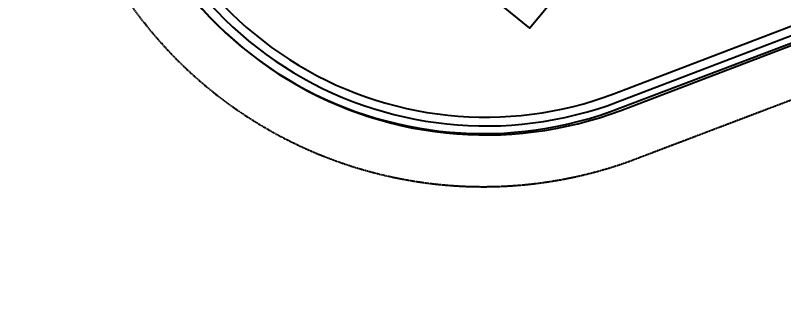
# Model space of a CAD drawing. Header units: millimetres. Extents: x -361681467 to 361175952, y -1292982 to 1550216.
# Drawn here: x -107523 to -98853, y 101906 to 105164 of the extents above; entities that cross this region are included whole.
import ezdxf

# ---------------------------------------------------------------- set-up
doc = ezdxf.new("R2010")
doc.units = ezdxf.units.MM
doc.header["$MEASUREMENT"] = 0
doc.linetypes.add('HIDDEN', pattern=[0.375, 0.25, -0.125])
doc.layers.add('220403_HDN_Penthouse Plan$0$A-DRAIN', color=8, linetype='Continuous')
doc.layers.add('Xref_NT1+NT2_MBDV Cot vach_220729$0$ccu12-Thay', color=7, linetype='Continuous')
doc.layers.add('DO DIEN TICH SAN', color=40, linetype='Continuous', plot=False)
doc.layers.add('KT-Net cat', color=1, linetype='Continuous', lineweight=40)

# ---------------------------------------------------------------- blocks, each defined once
blk = doc.blocks.new('PH6A')
at = {"layer": '220403_HDN_Penthouse Plan$0$A-DRAIN', "extrusion": (1.88087e-06, -2.70486e-06, 1), "elevation": -2.1}
blk.add_lwpolyline([(674461.3, 576146.1), (673534.3, 575826.3), (673351, 576357.8)], dxfattribs=at)

msp = doc.modelspace()

# ---------------------------------------------------------------- linework, layer by layer
at = {"layer": 'DO DIEN TICH SAN', "elevation": 0}
msp.add_lwpolyline([(-102554.5, 127161.7, 0.069726), (-103370, 125435.8, 0.050313), (-106102.5, 113166.3, 0.022171), (-106509.2, 107772, 0.493834), (-100806.1, 104076), (-92178.2, 107354.9, 0.08021), (-88474, 109662.1), (-81924, 117593.5), (-79759, 120215.1), (-67789.7, 134713.9, -0.414214)], format="xyb", dxfattribs=at)
at = {"layer": 'Xref_NT1+NT2_MBDV Cot vach_220729$0$ccu12-Thay', "extrusion": (-3.81165e-21, -3.29453e-06, 1), "elevation": 20}
for points in [[(-50734.5, 137616.8), (-52968, 139461.2), (-50454, 142505.4, 0.400724), (-51118.9, 150774), (-65797, 162894.2, 0.272258), (-70938.6, 163595, 0.114296), (-74918.6, 160636.5, -0.000247), (-76490.3, 158725.9), (-81646.6, 152482.1, 0.38048), (-81585.3, 152085.2), (-81276.9, 151830.5, -0.417134), (-81238.7, 151408.8), (-87543.2, 143769.2, -0.417133), (-87964.5, 143726.9), (-88273, 143981.6, 0.411319), (-88696.3, 143943.3), (-102523.3, 127202.8, 0.071629), (-103367.6, 125433.1, 0.050313), (-106100.2, 113163.4, 0.020998), (-106509, 107836.6, 0.504068), (-100691, 104089.9), (-92174.5, 107351, 0.080271), (-88480.7, 109650.8), (-67785.7, 134710.2, -0.414214), (-66380.8, 134844.2), (-58207.6, 128094.5, 0.41477), (-55386.6, 128366.3), (-50233.3, 134606.3)], [(-50799.5, 137538.1), (-53111.7, 139447.5), (-50533, 142570.1, 0.400609), (-51185.4, 150696.6), (-65861, 162814.7, 0.272153), (-70898.5, 163501.2, 0.114259), (-74840.2, 160571, -0.000247), (-76411.5, 158661), (-81563.7, 152422.2, 0.37285), (-81520.3, 152164), (-81211.9, 151909.2, -0.416719), (-81160.3, 151343.5), (-87464.2, 143704.5, -0.416748), (-88029.5, 143648.1), (-88338, 143902.9, 0.410662), (-88618, 143877.9), (-102441.2, 127141.8, 0.07147), (-103270.5, 125401.9, 0.050316), (-105998.9, 113151.4, 0.020978), (-106406.8, 107838.2, 0.503675), (-100727.3, 104185.3), (-92212.5, 107445.7, 0.080087), (-88554.1, 109722.2), (-67864.4, 134775.2, -0.414214), (-66315.8, 134922.9), (-58142.6, 128173.2, 0.414785), (-55465.3, 128431.2), (-50312, 134671.3)], [(-50863.2, 137461), (-53252.5, 139434.1), (-50610.3, 142633.4, 0.400492), (-51250.5, 150620.7), (-65923.8, 162736.9, 0.272047), (-70859.2, 163409.2, 0.114221), (-74763.5, 160506.9, -0.000247), (-76334.4, 158597.3), (-81481.3, 152365, 0.355996), (-81456.6, 152241.1), (-81148.2, 151986.3, -0.416443), (-81083.5, 151279.5), (-87386.8, 143641.2, -0.416491), (-88093.2, 143571), (-88401.6, 143825.8, 0.409202), (-88541.3, 143813.6), (-102360.8, 127082.1, 0.071309), (-103175.2, 125371.3, 0.05032), (-105899.6, 113139.5, 0.020958), (-106306.7, 107839.8, 0.503277), (-100762.9, 104278.8), (-92249.7, 107538.6, 0.079904), (-88625.9, 109792.2), (-67941.5, 134838.9, -0.414214), (-66252.1, 135000), (-58078.9, 128250.3, 0.4148), (-55542.5, 128494.8), (-50389.1, 134735)]]:
    msp.add_lwpolyline(points, format="xyb", dxfattribs=at)
at = {"layer": 'Xref_NT1+NT2_MBDV Cot vach_220729$0$ccu12-Thay', "linetype": 'HIDDEN', "ltscale": 25, "elevation": 0}
msp.add_lwpolyline([(-103007.4, 127564.1, 0.072502), (-103941.2, 125619.5, 0.050292), (-106698.3, 113237.3, 0.0223), (-107109.9, 107758.7, 0.496402), (-100598.5, 103513), (-91955.6, 106797.6, 0.081264), (-88042.3, 109242.6), (-81461.4, 117211.4), (-79296.4, 119833), (-67327, 134331.9, -0.414214), (-66765.5, 134385.4), (-58589.6, 127633.5, 0.414702), (-54925.1, 127986.1), (-50217.9, 133686)], format="xyb", dxfattribs=at)

# ---------------------------------------------------------------- block references
at = {"layer": 'KT-Net cat', "rotation": 31.40168876863161}
msp.add_blockref('PH6A', (-376578.3, -737404.3, 26.7), dxfattribs=at)

doc.saveas('drawing.dxf')
